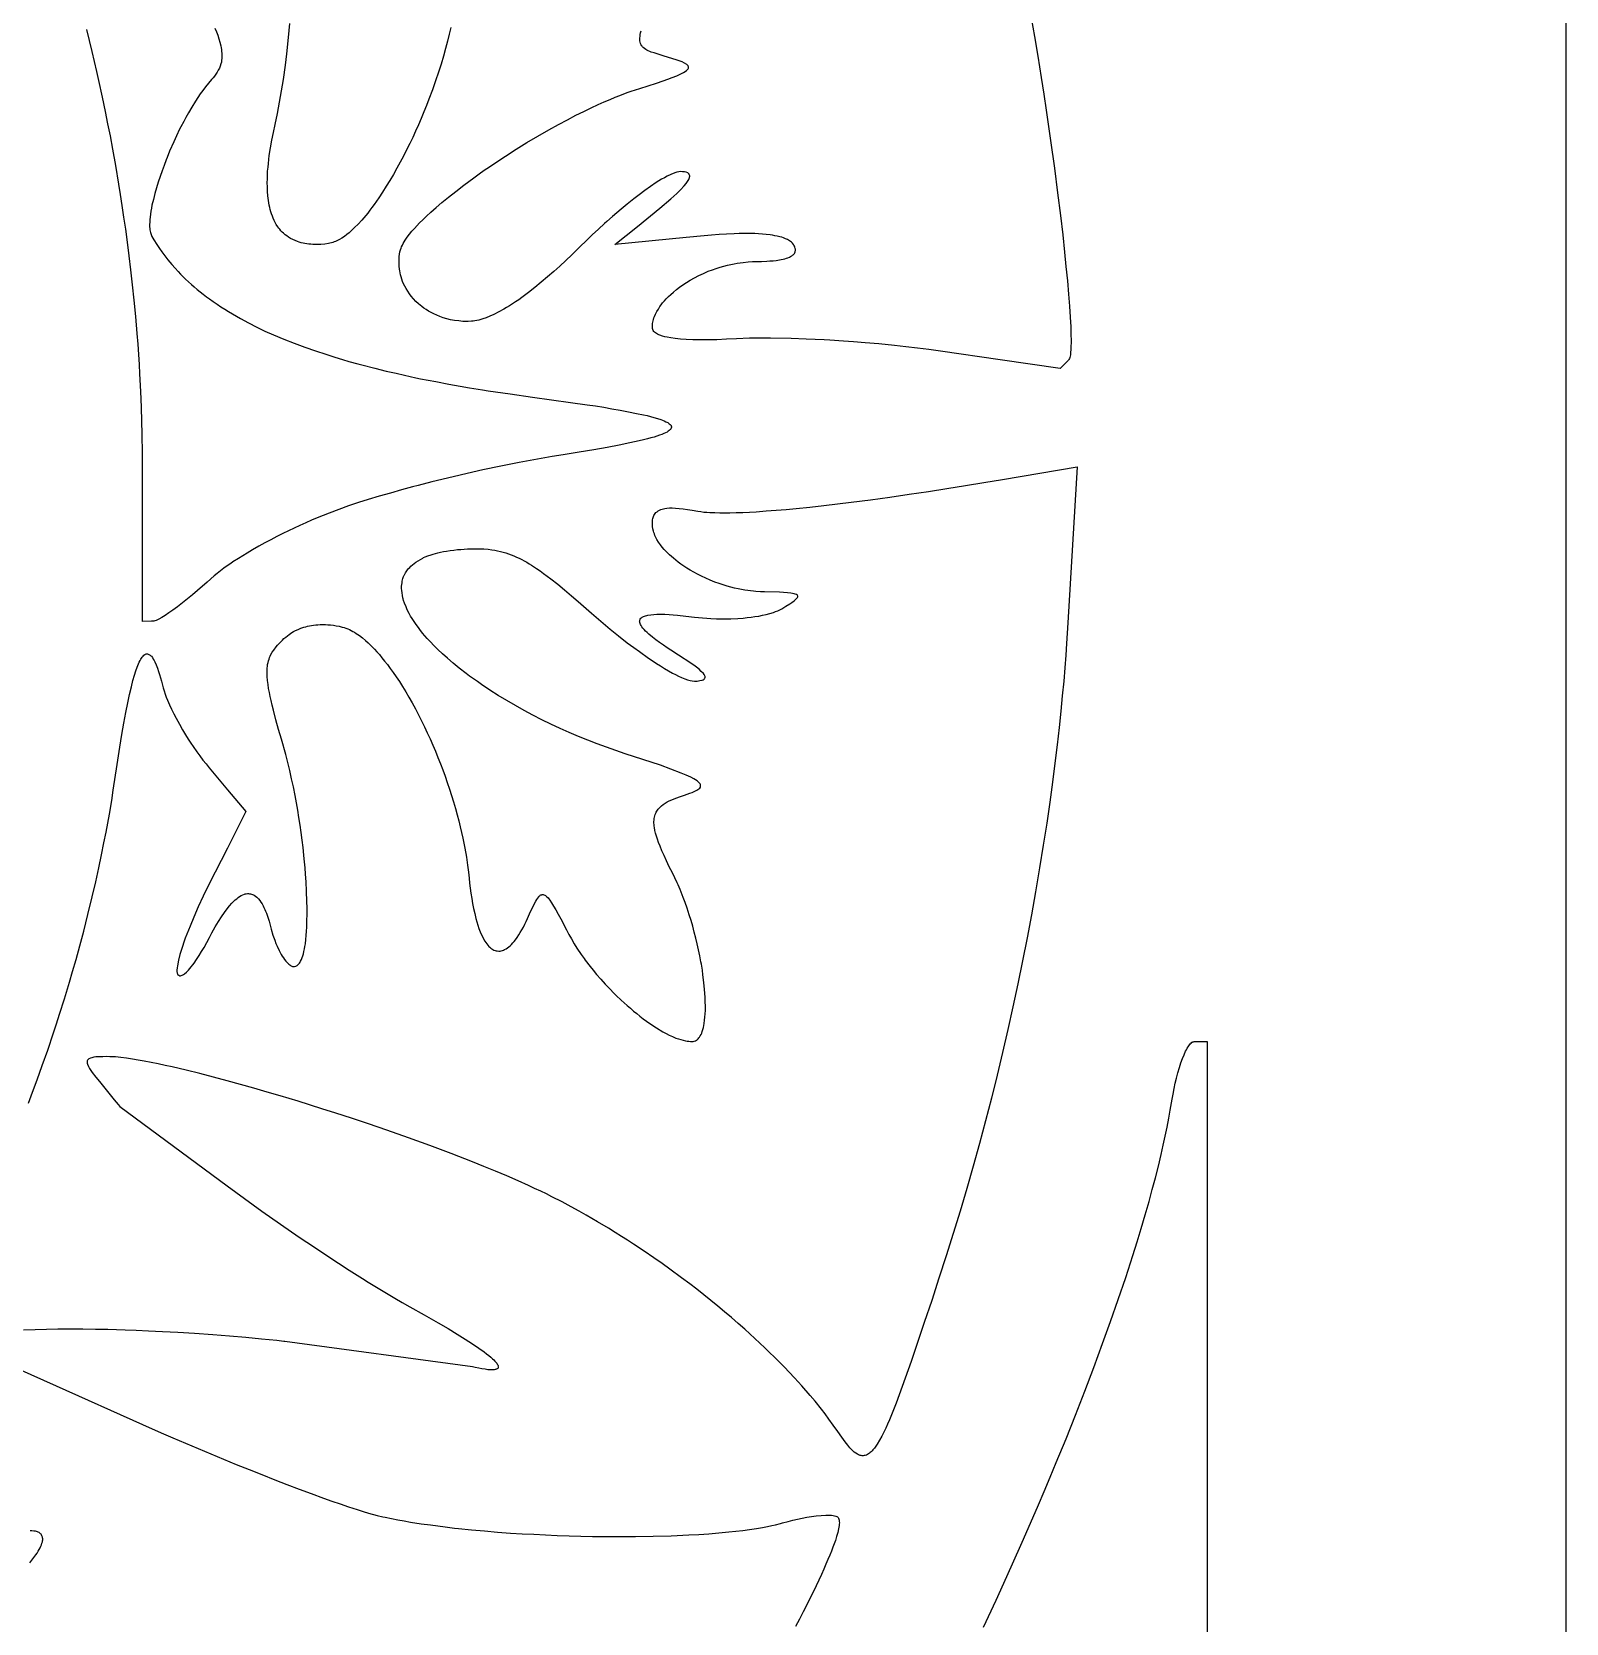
# Model space of a CAD drawing. Extents: x -500 to 500, y -1000 to 1000.
# Drawn here: x 285.9 to 500, y -158.8 to 63.2 of the extents above; entities that cross this region are included whole.
import ezdxf

# ---------------------------------------------------------------- set-up
doc = ezdxf.new("R2010")
doc.units = 0
doc.layers.add('APS_GEOMETR_', color=18, linetype='CONTINUOUS')

msp = doc.modelspace()

# ---------------------------------------------------------------- linework, layer by layer
at = {"layer": 'APS_GEOMETR_'}
msp.add_lwpolyline([(-500, -1000), (500, -1000), (500, 1000), (-500, 1000)], close=True, dxfattribs=at)
for points in [[(425.36, 65.16), (425.8, 62.57), (426.26, 59.81), (426.73, 56.86), (427.09, 54.52), (427.43, 52.27), (428.04, 48.06), (428.58, 44.21), (429.03, 40.73), (429.42, 37.61), (429.74, 34.87), (430, 32.49), (430.2, 30.48), (430.4, 28.48), (430.56, 26.63), (430.69, 24.94), (430.79, 23.42), (430.86, 22.05), (430.9, 20.85), (430.91, 20.31), (430.91, 19.81), (430.9, 19.35), (430.88, 18.93), (430.84, 18.41), (430.81, 18.17), (430.78, 17.96), (430.73, 17.78), (430.68, 17.62), (430.62, 17.49), (430.56, 17.4), (429.39, 16.23), (421.03, 17.45), (412.67, 18.67), (411.08, 18.89), (409.48, 19.09), (407.87, 19.28), (406.27, 19.46), (404.08, 19.67), (402.17, 19.84), (400.53, 19.97), (399.16, 20.07), (397.26, 20.19), (396.46, 20.24), (393.95, 20.35), (391.86, 20.42), (388.95, 20.49), (387.37, 20.48), (386.05, 20.46), (384.22, 20.39), (382.85, 20.32), (381.49, 20.26), (380.28, 20.23), (379.16, 20.23), (378.14, 20.25), (377.22, 20.29), (376.4, 20.35), (375.68, 20.42), (375.06, 20.51), (374.54, 20.6), (374.22, 20.68), (373.88, 20.77), (373.54, 20.89), (373.37, 20.96), (373.21, 21.03), (373.07, 21.11), (372.93, 21.21), (372.8, 21.3), (372.7, 21.41), (372.61, 21.53), (372.54, 21.66), (372.5, 21.8), (372.48, 21.94), (372.48, 22.14), (372.49, 22.33), (372.52, 22.53), (372.55, 22.72), (372.59, 22.91), (372.65, 23.1), (372.71, 23.29), (372.78, 23.48), (372.93, 23.84), (373.12, 24.2), (373.32, 24.54), (373.53, 24.87), (373.71, 25.12), (373.92, 25.38), (374.16, 25.67), (374.43, 25.96), (374.73, 26.27), (375.07, 26.58), (375.43, 26.91), (375.84, 27.24), (376.27, 27.57), (376.74, 27.9), (377.24, 28.23), (377.78, 28.56), (378.35, 28.89), (378.96, 29.2), (379.61, 29.5), (380.29, 29.8), (380.86, 30.02), (381.41, 30.21), (381.94, 30.38), (382.46, 30.53), (382.95, 30.66), (383.43, 30.77), (383.89, 30.86), (384.33, 30.94), (384.74, 31), (385.14, 31.05), (385.86, 31.12), (386.48, 31.15), (387, 31.17), (387.73, 31.18), (388.45, 31.2), (388.89, 31.24), (389.33, 31.28), (389.78, 31.33), (390.22, 31.38), (390.47, 31.43), (390.72, 31.49), (390.97, 31.55), (391.22, 31.62), (391.41, 31.69), (391.6, 31.77), (391.78, 31.86), (391.96, 31.96), (392.05, 32.03), (392.14, 32.11), (392.22, 32.19), (392.3, 32.28), (392.36, 32.39), (392.4, 32.5), (392.43, 32.61), (392.44, 32.7), (392.44, 32.87), (392.43, 33), (392.37, 33.16), (392.31, 33.31), (392.24, 33.44), (392.17, 33.56), (392.03, 33.74), (391.91, 33.86), (391.77, 33.97), (391.63, 34.07), (391.48, 34.16), (391.33, 34.24), (391.06, 34.35), (390.8, 34.45), (390.53, 34.55), (390.25, 34.63), (389.92, 34.71), (389.58, 34.77), (389.24, 34.83), (388.9, 34.89), (388.37, 34.94), (387.84, 34.99), (387.3, 35.03), (386.76, 35.06), (386.05, 35.07), (385.33, 35.07), (384.61, 35.07), (383.89, 35.05), (382.84, 35), (381.8, 34.93), (380.75, 34.86), (379.7, 34.77), (377.21, 34.53), (367.25, 33.53), (370.39, 36.07), (373.53, 38.62), (375.04, 39.89), (375.91, 40.67), (376.43, 41.19), (376.94, 41.73), (377.18, 42.03), (377.41, 42.34), (377.48, 42.47), (377.55, 42.61), (377.61, 42.75), (377.67, 42.89), (377.68, 42.97), (377.69, 43.04), (377.69, 43.12), (377.68, 43.2), (377.64, 43.28), (377.61, 43.35), (377.53, 43.45), (377.46, 43.5), (377.43, 43.52), (377.2, 43.61), (376.96, 43.67), (376.71, 43.7), (376.47, 43.72), (376.18, 43.7), (375.89, 43.64), (375.61, 43.55), (375.07, 43.33), (374.55, 43.08), (374.16, 42.86), (373.78, 42.64), (373.4, 42.41), (373.03, 42.18), (372.23, 41.62), (371.44, 41.06), (370.66, 40.49), (369.88, 39.9), (368.96, 39.16), (368.15, 38.49), (366.91, 37.44), (366.13, 36.76), (365.81, 36.47), (364.95, 35.68), (364.1, 34.88), (363.26, 34.07), (362.42, 33.26), (361.23, 32.1), (360.4, 31.31), (359.56, 30.53), (358.72, 29.76), (357.86, 29.01), (356.99, 28.27), (356.1, 27.54), (355.2, 26.84), (354.28, 26.16), (353.83, 25.84), (353.39, 25.54), (352.96, 25.26), (352.55, 25), (352.15, 24.75), (351.77, 24.53), (351.04, 24.13), (350.38, 23.79), (349.79, 23.52), (349.27, 23.31), (348.82, 23.16), (348.54, 23.07), (348.26, 23), (347.99, 22.94), (347.73, 22.89), (347.48, 22.86), (347.24, 22.83), (346.79, 22.8), (346.38, 22.8), (346.02, 22.81), (345.46, 22.87), (344.88, 22.94), (344.33, 23.05), (343.81, 23.18), (343.31, 23.32), (342.84, 23.49), (342.4, 23.66), (341.99, 23.85), (341.6, 24.05), (341.25, 24.25), (340.91, 24.46), (340.61, 24.66), (340.33, 24.87), (340.08, 25.07), (339.85, 25.26), (339.48, 25.61), (339.15, 25.96), (338.85, 26.31), (338.58, 26.67), (338.34, 27.02), (338.13, 27.38), (337.94, 27.72), (337.78, 28.07), (337.64, 28.4), (337.53, 28.72), (337.43, 29.03), (337.35, 29.33), (337.28, 29.61), (337.23, 29.88), (337.2, 30.12), (337.15, 30.54), (337.13, 31.02), (337.13, 31.45), (337.16, 31.85), (337.2, 32.21), (337.26, 32.53), (337.33, 32.81), (337.41, 33.04), (337.49, 33.23), (337.6, 33.47), (337.72, 33.7), (337.85, 33.92), (337.99, 34.15), (338.29, 34.58), (338.61, 34.99), (338.94, 35.4), (339.29, 35.79), (340.01, 36.55), (340.45, 36.99), (340.97, 37.49), (341.59, 38.06), (342.31, 38.69), (343.12, 39.39), (344.03, 40.14), (345.05, 40.95), (346.17, 41.8), (346.88, 42.33), (347.59, 42.86), (348.31, 43.38), (349.03, 43.89), (349.76, 44.39), (350.5, 44.89), (351.97, 45.87), (353.47, 46.83), (354.98, 47.76), (356.5, 48.66), (358.04, 49.54), (359.37, 50.28), (360.62, 50.95), (361.8, 51.57), (362.91, 52.12), (363.95, 52.62), (364.9, 53.06), (365.78, 53.45), (366.58, 53.79), (367.3, 54.09), (367.94, 54.34), (368.97, 54.73), (369.66, 54.96), (369.99, 55.07), (371.77, 55.64), (373.2, 56.11), (374.62, 56.59), (375.26, 56.83), (375.89, 57.08), (376.37, 57.3), (376.84, 57.53), (377.05, 57.66), (377.25, 57.8), (377.36, 57.92), (377.47, 58.04), (377.51, 58.12), (377.53, 58.2), (377.54, 58.27), (377.53, 58.33), (377.5, 58.41), (377.48, 58.45), (377.39, 58.57), (377.28, 58.67), (376.97, 58.85), (376.65, 59.01), (376.22, 59.17), (375.79, 59.32), (374.11, 59.83), (373.42, 60.04), (372.72, 60.26), (372.32, 60.39), (372.12, 60.47), (371.92, 60.56), (371.73, 60.65), (371.55, 60.75), (371.37, 60.87), (371.21, 61.01), (371.12, 61.1), (371.04, 61.19), (370.98, 61.28), (370.92, 61.38), (370.87, 61.48), (370.83, 61.57), (370.78, 61.76), (370.75, 61.95), (370.74, 62.11), (370.74, 62.37), (370.76, 62.58), (370.79, 62.82), (370.84, 63.07), (370.9, 63.34)], [(311.45, 63.72), (311.66, 63.19), (311.83, 62.73), (311.99, 62.25), (312.13, 61.76), (312.26, 61.26), (312.31, 61), (312.35, 60.75), (312.38, 60.49), (312.41, 60.24), (312.42, 59.99), (312.42, 59.74), (312.41, 59.48), (312.38, 59.24), (312.34, 58.99), (312.28, 58.75), (312.18, 58.44), (312.06, 58.14), (311.91, 57.86), (311.75, 57.57), (311.57, 57.3), (311.38, 57.04), (311.18, 56.78), (310.97, 56.54), (310.54, 56.04), (310.11, 55.53), (309.75, 55.04), (309.39, 54.55), (309.05, 54.05), (308.71, 53.55), (308.2, 52.69), (307.76, 51.93), (307.39, 51.27), (307.09, 50.72), (306.68, 49.95), (306.52, 49.62), (306.07, 48.68), (305.69, 47.85), (305.12, 46.54), (304.77, 45.7), (304.63, 45.35), (304.34, 44.58), (304.06, 43.81), (303.79, 43.03), (303.53, 42.25), (303.29, 41.45), (303.07, 40.65), (302.86, 39.84), (302.66, 39.03), (302.58, 38.61), (302.51, 38.19), (302.44, 37.77), (302.39, 37.34), (302.36, 37.01), (302.34, 36.67), (302.33, 36.33), (302.33, 35.99), (302.35, 35.79), (302.37, 35.59), (302.4, 35.4), (302.44, 35.2), (302.53, 34.94), (302.65, 34.68), (302.94, 34.2), (303.35, 33.55), (303.71, 32.99), (304.04, 32.52), (304.32, 32.14), (304.72, 31.61), (304.89, 31.39), (305.42, 30.77), (305.89, 30.23), (306.3, 29.78), (306.64, 29.41), (307.14, 28.91), (307.35, 28.71), (307.75, 28.34), (308.16, 27.98), (308.56, 27.62), (308.98, 27.27), (309.4, 26.93), (309.82, 26.59), (310.25, 26.26), (310.69, 25.94), (311.21, 25.57), (311.74, 25.21), (312.27, 24.86), (312.81, 24.51), (313.35, 24.18), (313.9, 23.85), (314.45, 23.52), (315, 23.21), (316.13, 22.6), (317.28, 22.03), (318.43, 21.47), (319.6, 20.94), (321.05, 20.34), (322.52, 19.77), (323.99, 19.21), (325.47, 18.69), (326.9, 18.22), (328.16, 17.83), (329.24, 17.5), (330.14, 17.24), (331.4, 16.89), (331.93, 16.75), (333.76, 16.28), (335.36, 15.89), (336.73, 15.57), (337.88, 15.31), (339.48, 14.96), (340.15, 14.82), (342.25, 14.41), (344.09, 14.07), (345.66, 13.78), (346.97, 13.56), (348.8, 13.26), (349.57, 13.14), (352.65, 12.69), (355.74, 12.25), (358.41, 11.89), (361.08, 11.52), (363.39, 11.19), (364.54, 11.01), (365.7, 10.83), (366.85, 10.63), (368, 10.43), (369.14, 10.21), (370.28, 9.98), (371.26, 9.78), (371.74, 9.67), (372.22, 9.55), (372.7, 9.42), (373.18, 9.27), (373.65, 9.12), (374.11, 8.94), (374.37, 8.82), (374.62, 8.69), (374.74, 8.62), (374.85, 8.53), (374.95, 8.44), (375.04, 8.34), (375.09, 8.27), (375.12, 8.2), (375.14, 8.13), (375.15, 8.06), (375.14, 8), (375.12, 7.94), (375.07, 7.83), (375, 7.74), (374.93, 7.67), (374.85, 7.6), (374.71, 7.49), (374.53, 7.38), (374.32, 7.27), (374.07, 7.16), (373.79, 7.04), (373.47, 6.92), (373.12, 6.8), (372.74, 6.68), (372.29, 6.55), (371.79, 6.42), (371.25, 6.28), (370.66, 6.14), (369.35, 5.85), (367.85, 5.55), (366.17, 5.23), (364.3, 4.9), (362.26, 4.56), (360.03, 4.2), (358.49, 3.95), (356.96, 3.69), (355.42, 3.42), (353.89, 3.14), (351.35, 2.62), (348.82, 2.09), (346.62, 1.59), (344.7, 1.14), (341.7, 0.41), (339.8, -0.08), (339.01, -0.28), (337.46, -0.7), (335.92, -1.13), (334.38, -1.57), (332.84, -2.02), (331.46, -2.46), (330.09, -2.92), (328.72, -3.41), (327.37, -3.92), (326.55, -4.25), (325.73, -4.59), (324.92, -4.94), (324.11, -5.29), (323.3, -5.66), (322.5, -6.03), (321.7, -6.41), (320.9, -6.79), (320.07, -7.22), (319.24, -7.65), (318.41, -8.09), (317.59, -8.54), (316.7, -9.06), (315.92, -9.52), (314.72, -10.26), (313.96, -10.74), (313.65, -10.95), (313.17, -11.29), (312.69, -11.63), (312.22, -11.98), (311.76, -12.35), (311.35, -12.69), (310.34, -13.58), (309, -14.75), (308.32, -15.32), (307.63, -15.89), (306.9, -16.47), (306.22, -16.99), (305.59, -17.46), (305.02, -17.87), (304.49, -18.22), (304.02, -18.51), (303.6, -18.75), (303.41, -18.84), (303.23, -18.92), (303.08, -18.96), (302.92, -18.99), (302.59, -19.02), (301.33, -19.06), (301.34, -4.96), (301.33, 2.64), (301.33, 3.76), (301.32, 4.32), (301.28, 7.11), (301.25, 8.85), (301.19, 10.84), (301.1, 13.05), (300.97, 15.51), (300.9, 16.82), (300.81, 18.19), (300.71, 19.63), (300.59, 21.12), (300.39, 23.51), (300.17, 25.76), (299.94, 27.92), (299.71, 29.99), (299.47, 31.97), (299.23, 33.86), (298.99, 35.66), (298.75, 37.37), (298.51, 38.99), (298.28, 40.52), (298.05, 41.96), (297.61, 44.57), (297.2, 46.83), (296.85, 48.72), (296.52, 50.39), (296.18, 52.09), (295.76, 54.1), (295.26, 56.42), (294.97, 57.7), (294.66, 59.05), (294.33, 60.48), (293.96, 61.98), (293.57, 63.56)], [(344.35, 63.82), (344.14, 62.9), (343.91, 61.92), (343.64, 60.9), (343.34, 59.84), (343.01, 58.72), (342.64, 57.57), (342.23, 56.36), (341.79, 55.12), (341.31, 53.83), (340.96, 52.93), (340.59, 52.03), (340.22, 51.13), (339.84, 50.25), (339.44, 49.36), (339.04, 48.48), (338.62, 47.61), (338.19, 46.74), (337.75, 45.87), (337.3, 45.02), (336.83, 44.17), (336.35, 43.33), (335.86, 42.49), (335.36, 41.67), (334.84, 40.85), (334.31, 40.05), (333.99, 39.58), (333.67, 39.13), (333.36, 38.71), (333.06, 38.31), (332.76, 37.93), (332.48, 37.57), (331.92, 36.93), (331.41, 36.37), (330.94, 35.89), (330.52, 35.49), (330.16, 35.17), (329.84, 34.92), (329.51, 34.67), (329.17, 34.44), (328.82, 34.23), (328.46, 34.05), (328.27, 33.96), (328.08, 33.89), (327.89, 33.82), (327.7, 33.76), (327.5, 33.72), (327.31, 33.68), (326.76, 33.61), (326.21, 33.56), (325.66, 33.54), (325.38, 33.54), (325.11, 33.55), (324.83, 33.57), (324.56, 33.59), (324.28, 33.63), (324.01, 33.67), (323.74, 33.73), (323.48, 33.79), (323.22, 33.86), (322.96, 33.95), (322.62, 34.08), (322.3, 34.22), (322.01, 34.38), (321.73, 34.55), (321.48, 34.73), (321.25, 34.91), (321.03, 35.1), (320.84, 35.28), (320.66, 35.47), (320.5, 35.66), (320.36, 35.84), (320.23, 36.02), (320.01, 36.35), (319.86, 36.63), (319.71, 36.91), (319.58, 37.2), (319.46, 37.5), (319.36, 37.8), (319.26, 38.1), (319.17, 38.41), (319.09, 38.72), (319.03, 39.04), (318.97, 39.35), (318.92, 39.67), (318.84, 40.31), (318.78, 40.95), (318.76, 41.59), (318.75, 42.14), (318.76, 42.68), (318.77, 43.23), (318.8, 43.77), (318.85, 44.32), (318.9, 44.86), (318.96, 45.41), (319.03, 45.95), (319.19, 47.03), (319.39, 48.11), (319.6, 49.19), (319.83, 50.26), (320.16, 51.82), (320.47, 53.39), (320.75, 54.99), (321.01, 56.58), (321.28, 58.54), (321.48, 60.16), (321.73, 62.43), (321.89, 64.37)], [(285.43, -86.26), (286, -84.72), (286.65, -82.98), (287.35, -81.02), (288.11, -78.85), (288.91, -76.46), (289.33, -75.18), (289.76, -73.85), (290.44, -71.7), (291.15, -69.36), (291.58, -67.88), (292.06, -66.21), (292.58, -64.33), (293.14, -62.24), (293.72, -59.95), (294.33, -57.45), (294.81, -55.39), (295.24, -53.42), (295.63, -51.61), (295.96, -49.95), (296.25, -48.45), (296.71, -45.92), (297.04, -44.03), (297.26, -42.61), (297.8, -39.03), (298.17, -36.61), (298.46, -34.84), (298.75, -33.22), (299.02, -31.74), (299.28, -30.41), (299.54, -29.22), (299.78, -28.18), (300.01, -27.28), (300.22, -26.53), (300.4, -25.96), (300.59, -25.43), (300.79, -24.95), (300.89, -24.72), (300.99, -24.52), (301.1, -24.33), (301.2, -24.16), (301.31, -24.01), (301.42, -23.88), (301.52, -23.77), (301.64, -23.68), (301.75, -23.62), (301.86, -23.58), (301.96, -23.57), (302.05, -23.58), (302.15, -23.6), (302.24, -23.64), (302.33, -23.69), (302.41, -23.75), (302.49, -23.83), (302.57, -23.91), (302.71, -24.09), (302.84, -24.29), (302.96, -24.49), (303.05, -24.69), (303.25, -25.12), (303.42, -25.57), (303.58, -26.02), (303.73, -26.47), (303.99, -27.39), (304.24, -28.32), (304.37, -28.75), (304.51, -29.19), (304.66, -29.61), (304.83, -30.04), (305.11, -30.68), (305.4, -31.31), (305.71, -31.94), (306.02, -32.56), (306.49, -33.4), (306.93, -34.16), (307.34, -34.85), (307.73, -35.47), (308.08, -36.02), (308.4, -36.5), (308.92, -37.25), (309.34, -37.82), (309.76, -38.38), (310.2, -38.93), (310.64, -39.48), (313.2, -42.53), (315.76, -45.57), (313.18, -50.66), (310.61, -55.76), (309.81, -57.39), (309.11, -58.88), (308.48, -60.33), (307.98, -61.54), (307.31, -63.24), (307.11, -63.81), (306.91, -64.38), (306.73, -64.95), (306.56, -65.52), (306.36, -66.3), (306.2, -67.08), (306.16, -67.38), (306.14, -67.69), (306.15, -67.9), (306.18, -68.11), (306.23, -68.22), (306.29, -68.33), (306.34, -68.38), (306.4, -68.42), (306.51, -68.47), (306.58, -68.48), (306.62, -68.48), (306.74, -68.45), (306.86, -68.42), (307.04, -68.32), (307.2, -68.21), (307.48, -67.96), (307.75, -67.69), (307.96, -67.46), (308.15, -67.22), (308.34, -66.98), (308.53, -66.74), (308.89, -66.2), (309.25, -65.65), (309.59, -65.1), (309.92, -64.54), (310.3, -63.84), (310.68, -63.13), (311.03, -62.47), (311.49, -61.65), (311.93, -60.92), (312.36, -60.25), (312.76, -59.67), (313.14, -59.16), (313.49, -58.72), (313.81, -58.35), (314.1, -58.06), (314.28, -57.89), (314.48, -57.73), (314.68, -57.57), (314.89, -57.42), (315.1, -57.29), (315.33, -57.18), (315.56, -57.1), (315.68, -57.06), (315.8, -57.04), (315.97, -57.02), (316.13, -57.01), (316.28, -57.03), (316.42, -57.05), (316.56, -57.09), (316.69, -57.13), (316.81, -57.19), (316.92, -57.25), (317.12, -57.38), (317.3, -57.52), (317.43, -57.66), (317.53, -57.77), (317.71, -58), (317.87, -58.23), (318.02, -58.47), (318.16, -58.72), (318.29, -58.97), (318.41, -59.23), (318.52, -59.49), (318.63, -59.76), (318.82, -60.3), (318.99, -60.86), (319.3, -61.96), (319.54, -62.81), (319.78, -63.52), (319.96, -63.97), (320.13, -64.36), (320.41, -64.97), (320.6, -65.35), (320.69, -65.5), (320.83, -65.75), (320.99, -65.98), (321.16, -66.21), (321.33, -66.44), (321.46, -66.58), (321.6, -66.72), (321.74, -66.85), (321.89, -66.97), (321.98, -67.03), (322.08, -67.09), (322.18, -67.13), (322.29, -67.17), (322.44, -67.18), (322.57, -67.18), (322.74, -67.14), (322.91, -67.05), (323.06, -66.93), (323.16, -66.82), (323.25, -66.71), (323.33, -66.59), (323.4, -66.46), (323.51, -66.21), (323.61, -65.95), (323.7, -65.69), (323.78, -65.42), (323.86, -65.08), (323.93, -64.73), (324, -64.38), (324.06, -64.03), (324.12, -63.44), (324.18, -62.86), (324.22, -62.27), (324.26, -61.69), (324.29, -60.8), (324.31, -59.91), (324.31, -59.01), (324.29, -58.12), (324.23, -56.67), (324.16, -55.4), (324.09, -54.32), (324.02, -53.42), (323.91, -52.16), (323.86, -51.64), (323.74, -50.59), (323.61, -49.55), (323.47, -48.51), (323.32, -47.46), (323.17, -46.42), (323, -45.39), (322.82, -44.35), (322.63, -43.32), (322.4, -42.14), (322.15, -41), (321.89, -39.86), (321.61, -38.73), (321.33, -37.6), (320.72, -35.46), (320.33, -34.12), (319.96, -32.77), (319.61, -31.42), (319.44, -30.74), (319.28, -30.06), (319.16, -29.51), (319.04, -28.95), (318.94, -28.4), (318.85, -27.84), (318.78, -27.28), (318.73, -26.72), (318.72, -26.44), (318.72, -26.16), (318.72, -25.88), (318.74, -25.59), (318.76, -25.31), (318.8, -25.04), (318.86, -24.78), (318.92, -24.53), (319, -24.3), (319.08, -24.08), (319.17, -23.88), (319.26, -23.68), (319.45, -23.34), (319.65, -23.04), (319.99, -22.6), (320.19, -22.36), (320.4, -22.12), (320.62, -21.89), (320.85, -21.66), (321.08, -21.45), (321.32, -21.24), (321.57, -21.04), (321.82, -20.86), (322.01, -20.72), (322.19, -20.61), (322.42, -20.47), (322.7, -20.32), (323.04, -20.16), (323.43, -20), (323.87, -19.85), (324.12, -19.78), (324.37, -19.72), (324.63, -19.66), (324.91, -19.61), (325.2, -19.56), (325.51, -19.52), (325.82, -19.5), (326.15, -19.48), (326.49, -19.47), (326.85, -19.48), (327.21, -19.5), (327.59, -19.53), (327.98, -19.58), (328.38, -19.65), (328.79, -19.73), (329.21, -19.83), (329.47, -19.9), (329.72, -19.98), (329.97, -20.08), (330.21, -20.19), (330.45, -20.3), (330.69, -20.43), (330.92, -20.56), (331.15, -20.71), (331.6, -21.02), (332.02, -21.35), (332.44, -21.69), (332.84, -22.05), (333.11, -22.31), (333.4, -22.6), (333.71, -22.92), (334.04, -23.28), (334.39, -23.68), (334.75, -24.11), (335.12, -24.57), (335.51, -25.07), (335.91, -25.61), (336.32, -26.18), (336.75, -26.79), (337.18, -27.44), (337.61, -28.13), (338.06, -28.85), (338.51, -29.61), (338.96, -30.42), (339.41, -31.24), (339.84, -32.06), (340.27, -32.9), (340.68, -33.74), (341.08, -34.59), (341.47, -35.44), (341.85, -36.3), (342.21, -37.16), (342.57, -38.03), (342.91, -38.9), (343.24, -39.77), (343.56, -40.65), (343.87, -41.54), (344.17, -42.43), (344.46, -43.32), (344.73, -44.21), (345, -45.14), (345.25, -46.03), (345.48, -46.89), (345.68, -47.72), (345.87, -48.51), (346.03, -49.27), (346.18, -49.99), (346.31, -50.68), (346.53, -51.95), (346.7, -53.07), (346.82, -54.05), (346.92, -54.87), (346.99, -55.57), (347.08, -56.28), (347.17, -56.98), (347.27, -57.68), (347.4, -58.39), (347.54, -59.1), (347.69, -59.8), (347.86, -60.5), (347.99, -60.96), (348.13, -61.43), (348.29, -61.88), (348.46, -62.34), (348.61, -62.67), (348.76, -63), (348.93, -63.32), (349.1, -63.64), (349.23, -63.83), (349.37, -64.02), (349.52, -64.21), (349.67, -64.38), (349.8, -64.5), (349.93, -64.61), (350.07, -64.71), (350.21, -64.81), (350.37, -64.89), (350.53, -64.95), (350.68, -65), (350.82, -65.02), (351.06, -65.04), (351.24, -65.04), (351.4, -65), (351.56, -64.96), (351.72, -64.91), (351.87, -64.84), (352.07, -64.72), (352.27, -64.58), (352.46, -64.44), (352.64, -64.29), (352.83, -64.1), (353.02, -63.9), (353.2, -63.69), (353.37, -63.48), (353.61, -63.13), (353.84, -62.79), (354.06, -62.43), (354.27, -62.08), (354.48, -61.69), (354.68, -61.29), (354.87, -60.9), (355.06, -60.5), (355.5, -59.52), (355.88, -58.72), (356.05, -58.38), (356.21, -58.09), (356.36, -57.84), (356.49, -57.64), (356.62, -57.48), (356.69, -57.4), (356.77, -57.33), (356.85, -57.26), (356.94, -57.21), (357.04, -57.17), (357.13, -57.15), (357.25, -57.15), (357.36, -57.18), (357.47, -57.23), (357.57, -57.29), (357.67, -57.36), (357.77, -57.45), (357.93, -57.63), (358.05, -57.77), (358.17, -57.93), (358.43, -58.32), (358.71, -58.77), (359.01, -59.3), (359.34, -59.89), (359.7, -60.56), (360.49, -62.08), (360.83, -62.72), (361.18, -63.34), (361.59, -64.02), (361.96, -64.61), (362.56, -65.51), (362.96, -66.08), (363.13, -66.31), (363.79, -67.17), (364.22, -67.7), (364.71, -68.29), (365.28, -68.95), (365.91, -69.66), (366.63, -70.42), (367.02, -70.82), (367.44, -71.22), (368.11, -71.87), (368.54, -72.26), (368.97, -72.65), (369.41, -73.02), (369.85, -73.4), (370.3, -73.76), (370.75, -74.12), (371.21, -74.48), (371.67, -74.83), (372.41, -75.34), (373.04, -75.75), (373.93, -76.29), (374.39, -76.52), (374.85, -76.75), (375.31, -76.97), (375.78, -77.17), (376.11, -77.29), (376.45, -77.39), (376.78, -77.49), (377.12, -77.57), (377.35, -77.6), (377.57, -77.63), (377.8, -77.65), (378.02, -77.66), (378.17, -77.64), (378.3, -77.61), (378.51, -77.55), (378.63, -77.48), (378.68, -77.45), (378.78, -77.36), (378.89, -77.27), (378.98, -77.16), (379.06, -77.05), (379.17, -76.86), (379.28, -76.67), (379.37, -76.47), (379.45, -76.26), (379.53, -75.99), (379.61, -75.72), (379.67, -75.44), (379.72, -75.16), (379.78, -74.7), (379.82, -74.25), (379.86, -73.79), (379.88, -73.34), (379.88, -72.72), (379.87, -72.11), (379.85, -71.5), (379.82, -70.89), (379.73, -69.91), (379.63, -69.06), (379.54, -68.33), (379.46, -67.72), (379.32, -66.88), (379.26, -66.53), (379.1, -65.7), (378.93, -64.87), (378.74, -64.04), (378.55, -63.22), (378.34, -62.4), (378.12, -61.58), (377.88, -60.77), (377.63, -59.96), (377.33, -59.04), (377.05, -58.25), (376.79, -57.55), (376.36, -56.47), (376.07, -55.8), (375.94, -55.51), (375.62, -54.83), (375.29, -54.14), (374.85, -53.27), (374.47, -52.46), (374.12, -51.71), (373.82, -51.03), (373.57, -50.42), (373.35, -49.88), (373.18, -49.41), (373.05, -49), (372.94, -48.61), (372.84, -48.2), (372.77, -47.79), (372.74, -47.59), (372.72, -47.38), (372.71, -47.17), (372.71, -46.97), (372.72, -46.76), (372.74, -46.56), (372.77, -46.36), (372.82, -46.17), (372.88, -45.98), (372.95, -45.79), (373.02, -45.65), (373.1, -45.51), (373.19, -45.38), (373.29, -45.25), (373.4, -45.13), (373.51, -45.01), (373.75, -44.79), (374.01, -44.59), (374.28, -44.4), (374.56, -44.23), (374.85, -44.09), (375.19, -43.93), (375.54, -43.78), (375.89, -43.64), (376.25, -43.51), (376.97, -43.27), (377.69, -43.03), (378.05, -42.9), (378.41, -42.75), (378.7, -42.59), (378.98, -42.41), (379.09, -42.31), (379.18, -42.18), (379.2, -42.11), (379.22, -42.04), (379.22, -41.93), (379.21, -41.85), (379.2, -41.82), (379.14, -41.72), (379.07, -41.61), (378.91, -41.45), (378.73, -41.3), (378.29, -41.03), (377.83, -40.78), (377.18, -40.48), (376.52, -40.2), (375.06, -39.65), (373.6, -39.12), (371.16, -38.31), (368.71, -37.51), (367.39, -37.07), (366.08, -36.6), (364.77, -36.11), (363.46, -35.61), (362.17, -35.08), (360.88, -34.53), (359.6, -33.97), (358.33, -33.38), (357.07, -32.76), (355.82, -32.13), (354.59, -31.47), (353.37, -30.79), (352.16, -30.09), (350.97, -29.37), (349.79, -28.62), (348.63, -27.84), (348.06, -27.45), (347.52, -27.06), (346.99, -26.68), (346.49, -26.3), (345.54, -25.57), (344.68, -24.86), (343.89, -24.19), (343.19, -23.56), (342.55, -22.96), (341.99, -22.41), (341.51, -21.9), (341.08, -21.44), (340.73, -21.04), (340.43, -20.69), (340.02, -20.17), (339.83, -19.91), (339.51, -19.48), (339.23, -19.06), (338.98, -18.66), (338.75, -18.29), (338.56, -17.93), (338.38, -17.6), (338.23, -17.29), (338.11, -17.01), (337.91, -16.52), (337.78, -16.15), (337.71, -15.89), (337.68, -15.77), (337.6, -15.41), (337.55, -15.06), (337.51, -14.74), (337.5, -14.43), (337.5, -14.15), (337.52, -13.89), (337.55, -13.65), (337.59, -13.43), (337.63, -13.24), (337.68, -13.07), (337.78, -12.79), (337.86, -12.61), (337.9, -12.53), (337.95, -12.43), (338.05, -12.25), (338.21, -11.99), (338.33, -11.84), (338.46, -11.68), (338.62, -11.51), (338.8, -11.33), (339, -11.14), (339.24, -10.95), (339.5, -10.76), (339.79, -10.57), (340.11, -10.39), (340.46, -10.21), (340.57, -10.15), (340.8, -10.05), (341.14, -9.91), (341.61, -9.75), (341.89, -9.66), (342.21, -9.57), (342.55, -9.49), (342.93, -9.4), (343.34, -9.31), (343.78, -9.23), (344.25, -9.16), (344.76, -9.09), (345.27, -9.03), (345.75, -8.99), (346.22, -8.95), (346.67, -8.93), (347.51, -8.9), (348.27, -8.9), (348.95, -8.93), (349.55, -8.98), (350.07, -9.04), (350.5, -9.1), (350.89, -9.18), (351.27, -9.27), (351.66, -9.38), (352.04, -9.49), (352.42, -9.62), (352.79, -9.76), (353.16, -9.91), (353.53, -10.07), (353.89, -10.24), (354.25, -10.42), (354.6, -10.61), (354.95, -10.8), (355.3, -11.01), (355.64, -11.22), (356.3, -11.65), (356.81, -12.01), (357.31, -12.37), (357.81, -12.73), (358.3, -13.11), (359.27, -13.87), (360.23, -14.66), (361.18, -15.46), (362.12, -16.27), (363.98, -17.9), (365.28, -19.01), (366.58, -20.12), (367.77, -21.07), (368.98, -22.02), (369.88, -22.69), (370.67, -23.26), (371.93, -24.15), (372.73, -24.69), (373.08, -24.92), (373.62, -25.26), (374.18, -25.6), (374.73, -25.93), (375.3, -26.25), (375.72, -26.47), (376.14, -26.67), (376.57, -26.87), (377.01, -27.07), (377.38, -27.2), (377.76, -27.31), (378.05, -27.35), (378.35, -27.37), (378.75, -27.36), (379.1, -27.31), (379.44, -27.24), (379.58, -27.18), (379.72, -27.1), (379.78, -27.02), (379.82, -26.94), (379.85, -26.81), (379.83, -26.71), (379.8, -26.62), (379.7, -26.46), (379.6, -26.3), (379.3, -26.01), (379, -25.72), (378.44, -25.29), (377.87, -24.87), (376.14, -23.75), (375.07, -23.07), (374.54, -22.72), (374.02, -22.36), (373.5, -22), (372.99, -21.63), (372.48, -21.24), (372, -20.83), (371.74, -20.61), (371.52, -20.39), (371.33, -20.18), (371.16, -19.98), (371.02, -19.8), (370.91, -19.63), (370.82, -19.47), (370.76, -19.34), (370.73, -19.21), (370.72, -19.12), (370.71, -19.03), (370.73, -18.92), (370.75, -18.82), (370.8, -18.71), (370.88, -18.6), (370.95, -18.53), (371.04, -18.47), (371.14, -18.41), (371.26, -18.35), (371.39, -18.3), (371.54, -18.25), (371.7, -18.21), (371.87, -18.17), (372.25, -18.11), (372.67, -18.06), (373.13, -18.04), (373.63, -18.04), (374.22, -18.05), (374.81, -18.08), (375.4, -18.12), (375.99, -18.17), (377.17, -18.29), (378.35, -18.44), (378.93, -18.5), (379.5, -18.56), (380.08, -18.61), (380.66, -18.66), (381.44, -18.68), (382.17, -18.7), (382.83, -18.69), (383.42, -18.68), (384.42, -18.64), (385.17, -18.58), (385.71, -18.52), (386.26, -18.46), (386.8, -18.38), (387.34, -18.29), (387.85, -18.18), (388.36, -18.06), (388.87, -17.93), (389.37, -17.79), (389.67, -17.68), (389.97, -17.55), (390.26, -17.42), (390.54, -17.27), (391.1, -16.94), (391.66, -16.61), (391.95, -16.4), (392.25, -16.19), (392.46, -16.01), (392.66, -15.82), (392.72, -15.73), (392.77, -15.63), (392.78, -15.57), (392.77, -15.51), (392.75, -15.45), (392.72, -15.39), (392.58, -15.29), (392.42, -15.23), (392.25, -15.18), (391.79, -15.11), (391.33, -15.05), (390.77, -15.01), (390.21, -14.98), (388.12, -14.94), (387.58, -14.92), (386.94, -14.88), (386.58, -14.84), (386.2, -14.8), (385.8, -14.75), (385.37, -14.68), (384.93, -14.61), (384.46, -14.51), (383.96, -14.4), (383.45, -14.27), (382.92, -14.12), (382.37, -13.96), (381.8, -13.77), (381.21, -13.55), (380.55, -13.29), (379.93, -13.02), (379.34, -12.74), (378.78, -12.46), (378.25, -12.18), (377.75, -11.89), (377.29, -11.6), (376.86, -11.32), (376.45, -11.04), (376.08, -10.76), (375.74, -10.5), (375.42, -10.24), (375.14, -9.99), (374.88, -9.75), (374.44, -9.33), (374.15, -9.01), (373.87, -8.68), (373.61, -8.34), (373.36, -7.99), (373.13, -7.62), (373.03, -7.43), (372.93, -7.24), (372.85, -7.04), (372.77, -6.84), (372.7, -6.64), (372.63, -6.44), (372.56, -6.14), (372.51, -5.82), (372.48, -5.5), (372.48, -5.34), (372.48, -5.17), (372.49, -5.01), (372.52, -4.86), (372.55, -4.7), (372.59, -4.55), (372.64, -4.41), (372.7, -4.27), (372.78, -4.14), (372.86, -4.01), (372.99, -3.86), (373.14, -3.74), (373.3, -3.62), (373.48, -3.53), (373.66, -3.44), (373.85, -3.38), (374.04, -3.32), (374.24, -3.28), (374.52, -3.24), (374.86, -3.22), (375.26, -3.21), (375.71, -3.23), (376.22, -3.27), (376.77, -3.33), (377.38, -3.42), (378.03, -3.54), (378.84, -3.68), (379.25, -3.73), (379.66, -3.78), (380.07, -3.81), (380.49, -3.84), (381.19, -3.86), (381.88, -3.88), (382.58, -3.89), (383.28, -3.89), (384.2, -3.86), (385.12, -3.83), (386.04, -3.79), (386.96, -3.74), (388.36, -3.64), (389.76, -3.53), (391.16, -3.42), (392.56, -3.29), (394.48, -3.09), (396.39, -2.88), (398.31, -2.66), (400.22, -2.42), (402.92, -2.06), (405.62, -1.69), (408.31, -1.3), (411, -0.91), (413.59, -0.51), (416.18, -0.09), (418.76, 0.32), (421.35, 0.75), (431.74, 2.52), (431.11, -8.37), (430.8, -13.81), (430.48, -19.26), (430.29, -22.11), (430.17, -23.74), (430.04, -25.5), (429.88, -27.39), (429.69, -29.42), (429.48, -31.57), (429.24, -33.85), (428.97, -36.26), (428.66, -38.81), (428.32, -41.48), (427.93, -44.28), (427.51, -47.2), (427.04, -50.26), (426.52, -53.44), (425.96, -56.75), (425.38, -59.97), (424.77, -63.18), (424.14, -66.39), (423.48, -69.6), (422.8, -72.8), (422.09, -76), (421.35, -79.19), (420.58, -82.37), (419.79, -85.55), (418.97, -88.72), (418.12, -91.88), (417.25, -95.04), (416.35, -98.18), (415.42, -101.32), (414.46, -104.45), (413.47, -107.57), (412.47, -110.67), (411.46, -113.77), (410.43, -116.86), (409.39, -119.95), (408.6, -122.3), (407.78, -124.64), (407.36, -125.81), (406.93, -126.97), (406.49, -128.13), (406.04, -129.28), (405.56, -130.45), (405.31, -131.03), (405.05, -131.6), (404.78, -132.17), (404.49, -132.73), (404.19, -133.28), (403.86, -133.81), (403.68, -134.09), (403.48, -134.37), (403.26, -134.64), (403.14, -134.77), (403.02, -134.89), (402.9, -135), (402.77, -135.11), (402.63, -135.2), (402.49, -135.28), (402.35, -135.35), (402.2, -135.4), (402.05, -135.43), (401.89, -135.45), (401.75, -135.45), (401.62, -135.43), (401.49, -135.4), (401.37, -135.36), (401.24, -135.31), (401.12, -135.25), (400.88, -135.1), (400.66, -134.93), (400.44, -134.74), (400.24, -134.54), (400.05, -134.34), (399.91, -134.18), (399.75, -133.99), (399.37, -133.49), (398.91, -132.85), (398.36, -132.07), (397.73, -131.17), (397.13, -130.35), (396.58, -129.61), (396.07, -128.95), (395.19, -127.85), (394.51, -127.04), (393.32, -125.68), (392.3, -124.56), (390.86, -123.03), (390.2, -122.36), (389.53, -121.69), (388.85, -121.03), (388.17, -120.38), (387.49, -119.73), (386.8, -119.08), (386.1, -118.44), (385.4, -117.81), (384.46, -116.99), (383.52, -116.17), (382.56, -115.37), (381.61, -114.57), (380.64, -113.78), (379.67, -113), (378.68, -112.23), (377.7, -111.46), (376.56, -110.61), (374.91, -109.4), (373.86, -108.65), (372.67, -107.82), (371.33, -106.9), (369.83, -105.91), (369.02, -105.38), (368.17, -104.84), (367.28, -104.28), (366.34, -103.71), (364.84, -102.8), (363.27, -101.89), (362.28, -101.33), (361.16, -100.71), (359.89, -100.04), (358.47, -99.31), (357.7, -98.93), (356.9, -98.54), (356.06, -98.14), (355.18, -97.73), (353.76, -97.09), (352.18, -96.41), (350.58, -95.74), (348.98, -95.08), (347.38, -94.44), (344.41, -93.3), (341.43, -92.18), (338.44, -91.1), (335.44, -90.04), (332.86, -89.16), (330.48, -88.37), (328.31, -87.66), (326.35, -87.03), (323.04, -85.99), (320.57, -85.24), (318.72, -84.7), (316.87, -84.16), (315.02, -83.64), (313.17, -83.13), (311.26, -82.62), (309.34, -82.13), (307.41, -81.66), (305.49, -81.2), (304.51, -80.98), (303.53, -80.77), (302.55, -80.57), (301.57, -80.38), (300.75, -80.24), (299.93, -80.11), (299.11, -79.99), (298.29, -79.88), (297.55, -79.81), (296.8, -79.77), (296.3, -79.76), (295.8, -79.77), (295.31, -79.79), (294.81, -79.81), (294.53, -79.86), (294.25, -79.91), (294.06, -79.98), (293.87, -80.06), (293.78, -80.13), (293.71, -80.2), (293.67, -80.28), (293.63, -80.34), (293.61, -80.46), (293.6, -80.51), (293.62, -80.67), (293.66, -80.82), (293.79, -81.12), (293.95, -81.42), (294.13, -81.7), (294.33, -81.98), (294.82, -82.61), (295.32, -83.24), (297.4, -85.78), (297.95, -86.46), (298.19, -86.74), (313.14, -97.81), (315.56, -99.57), (317.99, -101.31), (320.6, -103.13), (323.22, -104.95), (325.35, -106.37), (327.22, -107.61), (330.16, -109.54), (332.03, -110.73), (332.82, -111.23), (334.67, -112.37), (336.53, -113.48), (337.59, -114.09), (338.66, -114.69), (340.64, -115.79), (341.63, -116.35), (342.61, -116.91), (343.98, -117.71), (345.23, -118.47), (346.36, -119.17), (347.37, -119.82), (348.26, -120.42), (349.03, -120.97), (349.36, -121.23), (349.67, -121.47), (349.95, -121.7), (350.19, -121.92), (350.36, -122.08), (350.52, -122.24), (350.65, -122.39), (350.76, -122.53), (350.85, -122.66), (350.92, -122.78), (350.97, -122.9), (350.99, -122.99), (351, -123.06), (350.99, -123.11), (350.98, -123.16), (350.95, -123.2), (350.9, -123.28), (350.83, -123.33), (350.7, -123.39), (350.63, -123.41), (350.53, -123.43), (350.41, -123.45), (350.16, -123.47), (349.85, -123.46), (349.51, -123.44), (349.13, -123.39), (348.71, -123.33), (348.25, -123.24), (347.76, -123.14), (347.37, -123.06), (321.21, -119.52), (321.04, -119.5), (320.1, -119.39), (317.94, -119.17), (315.77, -118.96), (313.46, -118.77), (311.15, -118.58), (308.6, -118.4), (306.26, -118.26), (304.12, -118.14), (302.18, -118.05), (300.45, -117.98), (298.93, -117.92), (296.5, -117.85), (294.76, -117.82), (293.02, -117.8), (291.27, -117.79), (289.53, -117.79), (287.94, -117.82), (286.34, -117.86), (284.75, -117.91)], [(418.68, -159.36), (420.44, -155.59), (421.53, -153.22), (422.76, -150.52), (424.11, -147.49), (425.58, -144.13), (426.36, -142.32), (427.16, -140.43), (427.99, -138.45), (428.85, -136.39), (430.21, -133.07), (431.53, -129.77), (432.82, -126.46), (434.08, -123.14), (435.32, -119.81), (436.41, -116.74), (437.48, -113.67), (438.53, -110.58), (439.54, -107.49), (440.13, -105.61), (440.7, -103.73), (441.26, -101.85), (441.8, -99.96), (442.25, -98.32), (442.67, -96.69), (443.09, -95.05), (443.5, -93.4), (443.78, -92.14), (444.05, -90.88), (444.31, -89.61), (444.55, -88.34), (444.75, -87.22), (445, -85.72), (445.14, -84.98), (445.29, -84.23), (445.46, -83.49), (445.63, -82.75), (445.83, -82.02), (446.04, -81.29), (446.25, -80.64), (446.46, -80.04), (446.68, -79.5), (446.9, -79.02), (447.01, -78.8), (447.12, -78.6), (447.23, -78.42), (447.34, -78.25), (447.45, -78.11), (447.55, -77.98), (447.66, -77.87), (447.77, -77.77), (447.84, -77.73), (447.92, -77.7), (448, -77.68), (448.09, -77.66), (448.27, -77.66), (448.45, -77.66), (449.91, -77.66), (449.91, -253.46)], [(277.27, -120.34), (289.3, -125.71), (301.33, -131.07), (303.94, -132.23), (305.56, -132.94), (307.32, -133.69), (309.09, -134.44), (310.87, -135.18), (312.64, -135.92), (314.42, -136.65), (316.21, -137.37), (317.99, -138.08), (319.78, -138.79), (321.48, -139.44), (323.18, -140.09), (324.89, -140.72), (326.59, -141.35), (327.76, -141.77), (328.93, -142.17), (330.1, -142.57), (331.27, -142.96), (332.13, -143.22), (332.89, -143.44), (334.09, -143.77), (334.86, -143.95), (335.18, -144.03), (336.06, -144.21), (336.95, -144.38), (337.83, -144.55), (338.72, -144.7), (340.21, -144.93), (341.52, -145.11), (343.57, -145.38), (344.87, -145.54), (345.42, -145.6), (347.24, -145.78), (349.05, -145.94), (350.87, -146.09), (352.69, -146.23), (354.32, -146.32), (355.96, -146.41), (357.59, -146.49), (359.22, -146.56), (360.86, -146.62), (362.49, -146.66), (364.13, -146.7), (365.76, -146.72), (367.63, -146.73), (370.12, -146.71), (372.61, -146.67), (375.1, -146.6), (377.59, -146.5), (378.98, -146.42), (380.37, -146.32), (381.77, -146.21), (383.16, -146.08), (384.12, -145.98), (385.09, -145.86), (386.05, -145.73), (387.01, -145.59), (387.83, -145.45), (388.54, -145.31), (389.15, -145.19), (389.65, -145.07), (390.35, -144.9), (390.65, -144.82), (391.43, -144.61), (392.08, -144.45), (392.73, -144.3), (393.39, -144.16), (394.04, -144.03), (394.7, -143.93), (395.36, -143.84), (396.03, -143.77), (396.69, -143.73), (396.98, -143.72), (397.25, -143.73), (397.5, -143.75), (397.72, -143.77), (397.92, -143.81), (398.09, -143.86), (398.23, -143.92), (398.33, -143.98), (398.41, -144.06), (398.48, -144.17), (398.52, -144.3), (398.56, -144.44), (398.57, -144.61), (398.58, -144.79), (398.57, -144.99), (398.55, -145.2), (398.51, -145.43), (398.47, -145.66), (398.35, -146.17), (398.2, -146.71), (398.02, -147.27), (397.86, -147.72), (397.68, -148.21), (397.48, -148.75), (397.25, -149.32), (396.99, -149.94), (396.71, -150.59), (396.41, -151.28), (396.08, -152.02), (395.34, -153.6), (394.49, -155.34), (393.53, -157.24), (393.01, -158.24), (392.47, -159.28)], [(285.61, -150.38), (285.9, -150.01), (286.19, -149.64), (286.47, -149.26), (286.63, -149.02), (286.78, -148.78), (286.93, -148.53), (287.06, -148.28), (287.15, -148.08), (287.24, -147.87), (287.31, -147.66), (287.37, -147.44), (287.39, -147.31), (287.41, -147.18), (287.41, -147.05), (287.4, -146.92), (287.38, -146.81), (287.35, -146.7), (287.3, -146.6), (287.25, -146.5), (287.18, -146.41), (287.1, -146.33), (287.02, -146.25), (286.93, -146.18), (286.8, -146.12), (286.67, -146.07), (286.53, -146.02), (286.4, -145.98), (286.15, -145.95), (285.91, -145.92), (285.66, -145.91)]]:
    msp.add_lwpolyline(points, dxfattribs=at)

doc.saveas('drawing.dxf')
